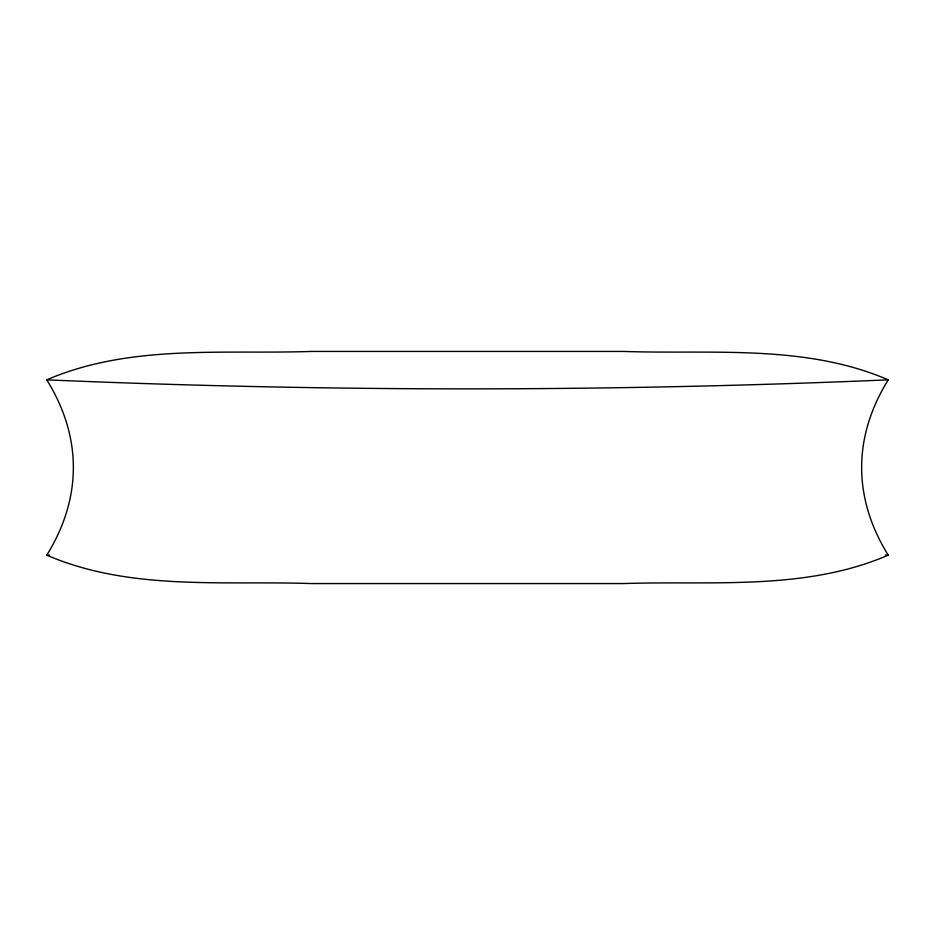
<?xml version="1.0" encoding="UTF-8"?>
<svg xmlns="http://www.w3.org/2000/svg" width="935" height="935" viewBox="0 0 935 935"><rect width="100%" height="100%" fill="white"/><g stroke="black" fill="none" stroke-linecap="round" stroke-linejoin="round"><path stroke-width="1.4" d="M46.75 379.844C130.222 343.881 223.161 354.458 311.449 351.431L623.551 351.431C711.839 354.458 804.778 343.881 888.25 379.844A590.827 295.413 0 0 0 888.25 555.156C804.778 591.119 711.839 580.542 623.551 583.569L311.449 583.569C223.161 580.542 130.222 591.119 46.75 555.156A590.827 295.413 0 0 0 46.75 379.844C327.075 391.87 607.925 391.87 888.25 379.844M46.75 555.156L49.66 555.051M885.34 555.051L888.25 555.156"/></g></svg>
